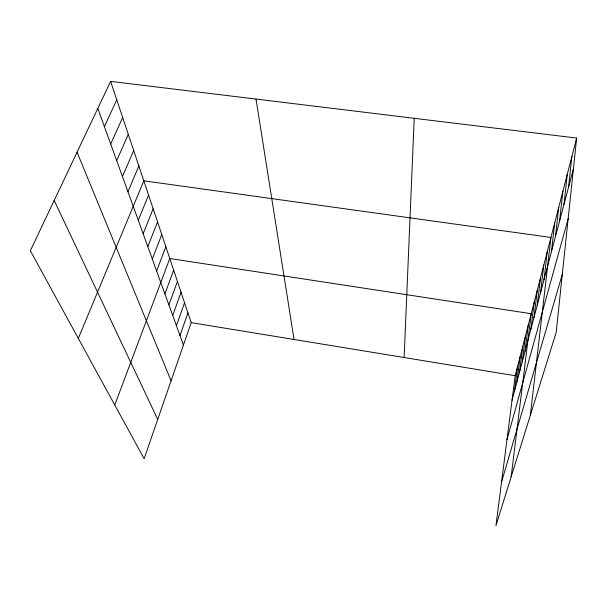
<?xml version="1.0" encoding="UTF-8"?>
<svg xmlns="http://www.w3.org/2000/svg" width="607" height="607" viewBox="0 0 607 607"><rect width="100%" height="100%" fill="white"/><g stroke="black" fill="none" stroke-linecap="round" stroke-linejoin="round"><path stroke-width="0.91" d="M404.125 357.508L414.224 118.312M576.65 138.062L556.194 332.393L495.942 525.616L515.191 375.703L576.65 138.062L110.611 81.384L30.35 250.759L144.14 458.702L191.19 322.636L110.611 81.384M568.577 187.032L571.84 156.674M563.979 204.384L567.257 174.384M559.601 220.902L562.894 191.266M555.42 236.654L558.728 207.374M551.437 251.677L554.745 222.754M530.336 415.325L550.944 237.458L143.821 180.81L78.311 338.41M540.511 292.885L543.819 265.016M543.993 279.751L547.302 251.533M537.18 305.465L540.473 277.945M533.978 317.529L537.263 290.351M511.147 476.867L531.224 313.713L169.778 258.521L114.753 404.998M530.913 329.115L534.183 302.263M522.24 361.825L525.472 335.967M525.04 351.241L528.287 325.056M516.944 381.788L520.138 356.567M519.539 372L522.756 346.46M514.448 391.219L517.619 366.309M512.035 400.301L573.418 168.784M506.989 439.597L568.16 218.77M501.526 482.148L562.317 274.243M179.991 335.542L187.927 312.863M176.417 325.678L184.551 302.756M172.722 315.458L181.053 292.286M168.89 304.866L177.434 281.436M164.914 293.871L173.678 270.191M156.621 270.965L165.855 246.768M152.304 259.03L161.781 234.575M147.812 246.624L157.547 221.912M143.146 233.718L153.154 208.747M138.29 220.288L148.578 195.059M127.948 191.721L138.866 165.969M122.447 176.508L133.699 150.49M116.696 160.62L128.305 134.344M110.686 144.003L122.667 117.477M104.396 126.62L116.779 99.836M191.19 322.636L515.191 375.703M54.175 200.477L157.729 419.399M77.059 152.198L171.075 380.801M97.803 108.418L183.435 345.064M256.01 99.062L294.046 339.48"/></g></svg>
